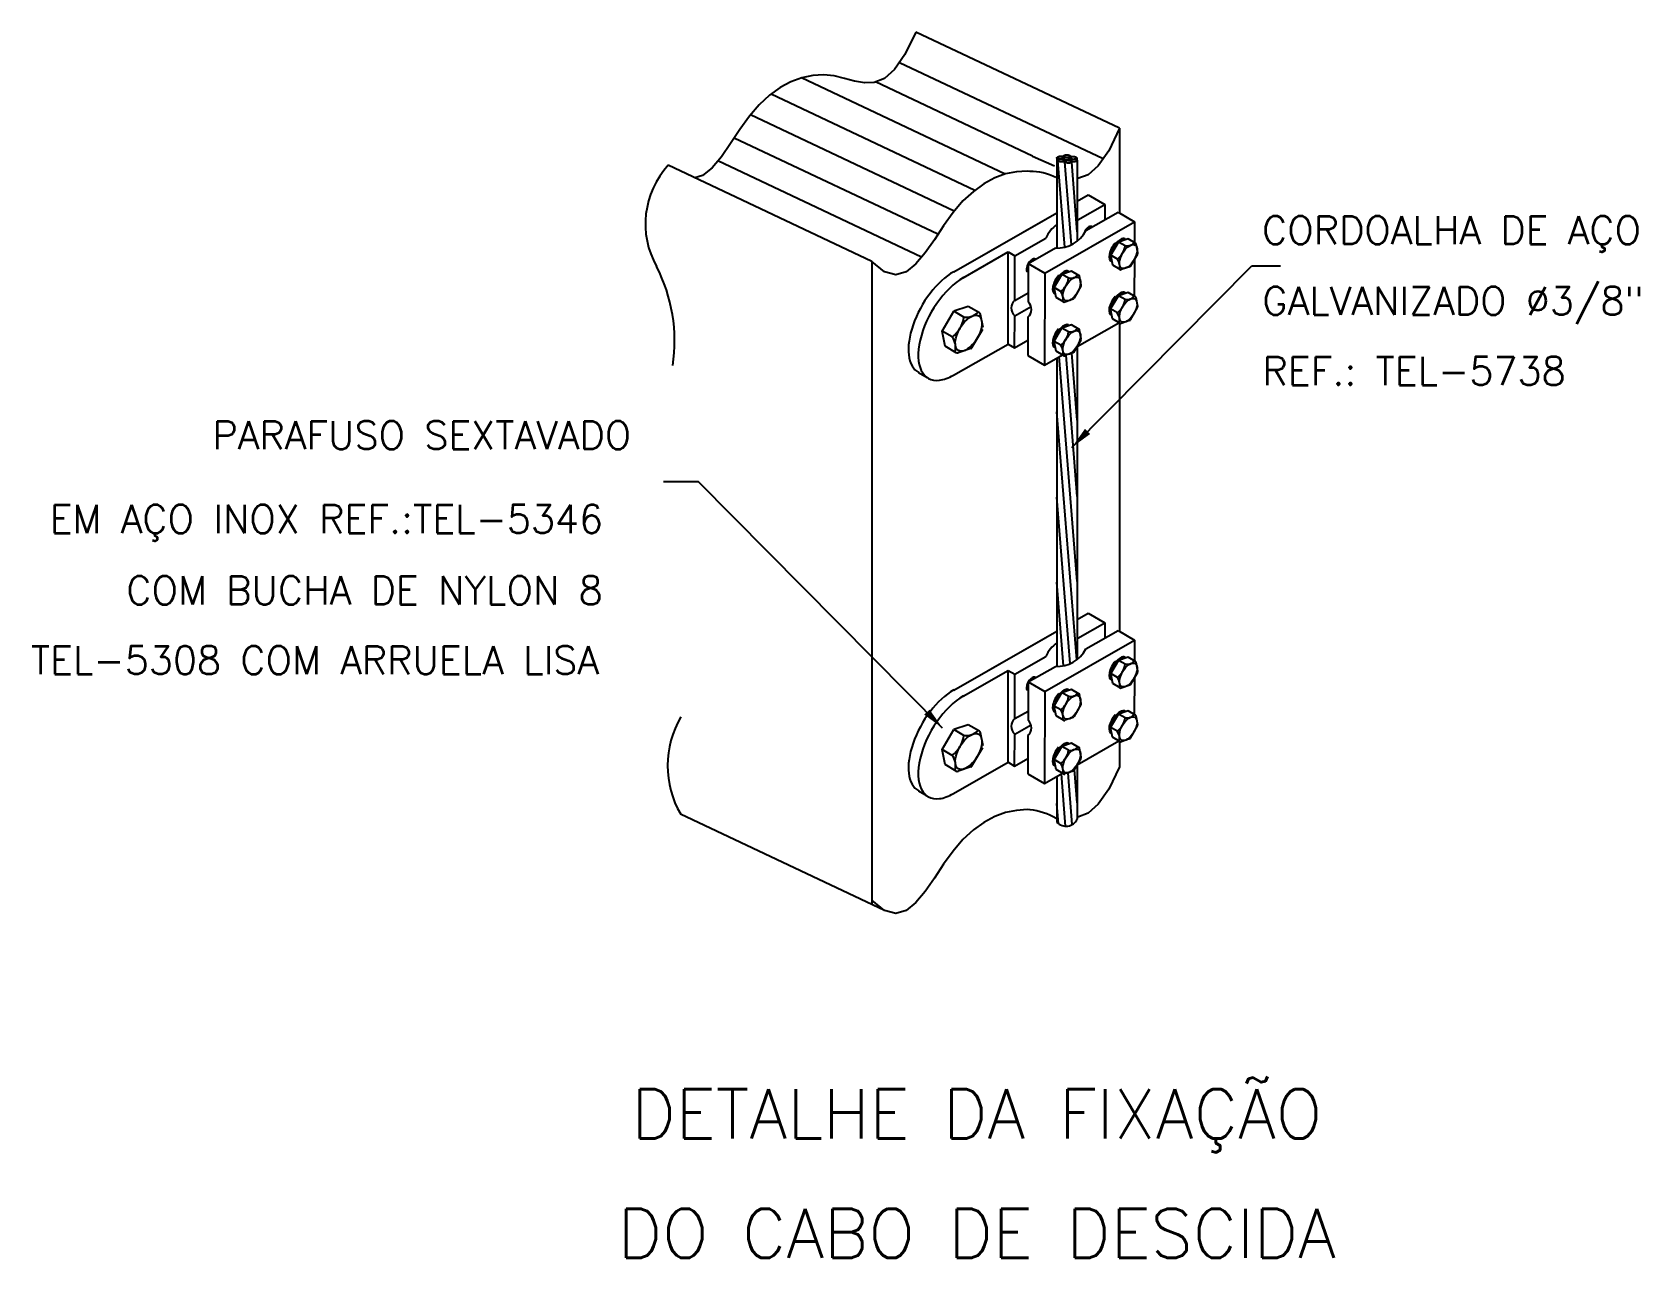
# Model space of a CAD drawing. Header units: millimetres. Extents: x -5156.6 to -5143, y -4612.5 to -4596.6.
# Drawn here: x -5156.46 to -5145.01, y -4612.54 to -4603.81 of the extents above; entities that cross this region are included whole.
import ezdxf
from ezdxf.enums import TextEntityAlignment as Align

# ---------------------------------------------------------------- set-up
doc = ezdxf.new("R2010")
doc.units = ezdxf.units.MM
doc.header["$LTSCALE"] = 10
doc.layers.add('Termotécnica', color=7, linetype='Continuous')
doc.styles.add('r140', font='romans.shx')
doc.styles.add('r80', font='romans.shx')

msp = doc.modelspace()

# ---------------------------------------------------------------- linework, layer by layer
at = {"layer": 'Termotécnica', "color": 2}
for p, q in [((-5148.709, -4604.498), (-5150.16, -4603.813)), ((-5148.709, -4604.498), (-5148.709, -4605.102)), ((-5150.473, -4605.446), (-5151.924, -4604.761)), ((-5149.156, -4604.709), (-5149.156, -4605.351)), ((-5149.011, -4604.727), (-5149.011, -4605.301)), ((-5149.011, -4605.016), (-5148.933, -4604.971)), ((-5149.007, -4605.15), (-5148.815, -4605.04)), ((-5148.933, -4604.971), (-5148.815, -4605.04)), ((-5148.815, -4605.04), (-5148.815, -4605.149)), ((-5149.891, -4605.519), (-5149.156, -4605.099)), ((-5149.891, -4605.519), (-5149.234, -4605.144)), ((-5148.949, -4605.226), (-5148.72, -4605.095)), ((-5148.72, -4605.095), (-5148.602, -4605.164)), ((-5149.242, -4605.53), (-5148.602, -4605.164)), ((-5148.602, -4605.164), (-5148.603, -4605.311)), ((-5149.823, -4605.562), (-5149.502, -4605.378)), ((-5149.504, -4606.034), (-5149.502, -4605.378)), ((-5149.502, -4605.378), (-5149.455, -4605.406)), ((-5149.455, -4605.406), (-5149.234, -4605.28)), ((-5149.36, -4605.461), (-5149.167, -4605.35)), ((-5148.772, -4605.402), (-5148.717, -4605.308)), ((-5148.739, -4605.314), (-5148.731, -4605.318)), ((-5148.732, -4605.315), (-5148.724, -4605.32)), ((-5148.732, -4605.315), (-5148.726, -4605.323)), ((-5148.731, -4605.318), (-5148.727, -4605.325)), ((-5148.648, -4605.284), (-5148.717, -4605.308)), ((-5148.669, -4605.335), (-5148.717, -4605.308)), ((-5148.596, -4605.315), (-5148.648, -4605.284)), ((-5148.579, -4605.384), (-5148.591, -4605.322)), ((-5150.473, -4605.446), (-5150.473, -4610.027)), ((-5149.456, -4605.723), (-5149.455, -4605.406)), ((-5149.36, -4605.461), (-5149.361, -4605.734)), ((-5149.36, -4605.461), (-5149.242, -4605.53)), ((-5149.327, -4605.435), (-5149.325, -4605.428)), ((-5149.049, -4606.77), (-5147.768, -4605.478)), ((-5148.724, -4605.43), (-5148.772, -4605.402)), ((-5148.758, -4605.473), (-5148.772, -4605.402)), ((-5148.706, -4605.504), (-5148.758, -4605.473)), ((-5148.637, -4605.484), (-5148.697, -4605.504)), ((-5148.631, -4605.479), (-5148.58, -4605.392)), ((-5148.604, -4605.43), (-5148.605, -4605.693)), ((-5147.768, -4605.478), (-5147.564, -4605.478)), ((-5149.37, -4605.506), (-5149.372, -4605.507)), ((-5149.36, -4605.505), (-5149.371, -4605.509)), ((-5149.242, -4605.53), (-5149.245, -4606.185)), ((-5149.175, -4605.632), (-5149.12, -4605.538)), ((-5149.142, -4605.544), (-5149.134, -4605.549)), ((-5149.135, -4605.545), (-5149.129, -4605.554)), ((-5149.135, -4605.545), (-5149.127, -4605.55)), ((-5149.134, -4605.549), (-5149.13, -4605.555)), ((-5149.051, -4605.515), (-5149.12, -4605.538)), ((-5149.072, -4605.566), (-5149.12, -4605.538)), ((-5148.999, -4605.545), (-5149.051, -4605.515)), ((-5148.982, -4605.615), (-5148.994, -4605.553)), ((-5149.456, -4605.723), (-5149.361, -4605.669)), ((-5149.161, -4605.703), (-5149.175, -4605.632)), ((-5149.127, -4605.66), (-5149.175, -4605.632)), ((-5149.109, -4605.734), (-5149.161, -4605.703)), ((-5149.04, -4605.714), (-5149.1, -4605.735)), ((-5149.034, -4605.709), (-5148.983, -4605.622)), ((-5148.773, -4605.784), (-5148.718, -4605.69)), ((-5148.74, -4605.696), (-5148.732, -4605.701)), ((-5148.733, -4605.697), (-5148.727, -4605.706)), ((-5148.733, -4605.697), (-5148.725, -4605.702)), ((-5148.732, -4605.701), (-5148.728, -4605.707)), ((-5148.649, -4605.667), (-5148.718, -4605.69)), ((-5148.67, -4605.718), (-5148.718, -4605.69)), ((-5148.597, -4605.697), (-5148.649, -4605.667)), ((-5148.58, -4605.767), (-5148.592, -4605.705)), ((-5149.972, -4605.943), (-5149.889, -4605.801)), ((-5149.787, -4605.766), (-5149.889, -4605.801)), ((-5149.818, -4605.842), (-5149.889, -4605.801)), ((-5149.708, -4605.812), (-5149.787, -4605.766)), ((-5149.682, -4605.916), (-5149.7, -4605.823)), ((-5149.457, -4606.061), (-5149.456, -4605.833)), ((-5149.456, -4605.833), (-5149.34, -4605.766)), ((-5149.362, -4605.843), (-5149.363, -4606.116)), ((-5148.759, -4605.855), (-5148.773, -4605.784)), ((-5148.725, -4605.812), (-5148.773, -4605.784)), ((-5148.632, -4605.862), (-5148.581, -4605.774)), ((-5149.901, -4605.984), (-5149.972, -4605.943)), ((-5149.952, -4606.05), (-5149.972, -4605.943)), ((-5149.761, -4606.059), (-5149.684, -4605.928)), ((-5149.175, -4606.015), (-5149.12, -4605.92)), ((-5149.143, -4605.926), (-5149.135, -4605.931)), ((-5149.135, -4605.928), (-5149.129, -4605.936)), ((-5149.135, -4605.928), (-5149.127, -4605.932)), ((-5149.135, -4605.931), (-5149.13, -4605.938)), ((-5149.052, -4605.897), (-5149.12, -4605.92)), ((-5149.073, -4605.948), (-5149.12, -4605.92)), ((-5149, -4605.928), (-5149.052, -4605.897)), ((-5149, -4605.928), (-5149.052, -4605.897)), ((-5149.012, -4606.052), (-5148.714, -4605.882)), ((-5148.983, -4605.997), (-5148.995, -4605.935)), ((-5148.707, -4605.886), (-5148.759, -4605.855)), ((-5148.709, -4605.885), (-5148.709, -4608.081)), ((-5148.638, -4605.866), (-5148.698, -4605.887)), ((-5149.873, -4606.096), (-5149.952, -4606.05)), ((-5149.893, -4606.256), (-5149.504, -4606.034)), ((-5149.77, -4606.066), (-5149.86, -4606.097)), ((-5149.504, -4606.034), (-5149.457, -4606.061)), ((-5149.457, -4606.061), (-5149.363, -4606.007)), ((-5149.162, -4606.086), (-5149.175, -4606.015)), ((-5149.128, -4606.042), (-5149.175, -4606.015)), ((-5149.035, -4606.092), (-5148.984, -4606.005)), ((-5149.011, -4606.051), (-5149.011, -4608.28)), ((-5149.363, -4606.116), (-5149.245, -4606.185)), ((-5149.245, -4606.185), (-5149.117, -4606.112)), ((-5149.11, -4606.116), (-5149.162, -4606.086)), ((-5149.156, -4606.134), (-5149.156, -4608.33)), ((-5149.041, -4606.097), (-5149.101, -4606.117)), ((-5149.041, -4606.097), (-5149.101, -4606.117)), ((-5150.141, -4606.237), (-5150.08, -4606.272)), ((-5151.708, -4607.015), (-5151.958, -4607.015)), ((-5149.97, -4608.769), (-5151.708, -4607.015)), ((-5149.011, -4607.995), (-5148.933, -4607.951)), ((-5149.007, -4608.129), (-5148.815, -4608.019)), ((-5148.933, -4607.951), (-5148.815, -4608.019)), ((-5148.815, -4608.019), (-5148.815, -4608.129)), ((-5149.891, -4608.499), (-5149.156, -4608.078)), ((-5149.891, -4608.499), (-5149.234, -4608.123)), ((-5148.949, -4608.205), (-5148.72, -4608.074)), ((-5148.72, -4608.074), (-5148.602, -4608.143)), ((-5149.242, -4608.509), (-5148.602, -4608.143)), ((-5148.602, -4608.143), (-5148.603, -4608.29)), ((-5149.823, -4608.541), (-5149.502, -4608.358)), ((-5149.504, -4609.013), (-5149.502, -4608.358)), ((-5149.502, -4608.358), (-5149.455, -4608.385)), ((-5149.455, -4608.385), (-5149.234, -4608.259)), ((-5149.36, -4608.44), (-5149.167, -4608.33)), ((-5148.772, -4608.381), (-5148.717, -4608.287)), ((-5148.739, -4608.293), (-5148.731, -4608.298)), ((-5148.732, -4608.294), (-5148.726, -4608.303)), ((-5148.732, -4608.294), (-5148.724, -4608.299)), ((-5148.731, -4608.298), (-5148.727, -4608.304)), ((-5148.648, -4608.264), (-5148.717, -4608.287)), ((-5148.669, -4608.315), (-5148.717, -4608.287)), ((-5148.596, -4608.294), (-5148.648, -4608.264)), ((-5148.579, -4608.364), (-5148.591, -4608.302)), ((-5148.579, -4608.364), (-5148.591, -4608.302)), ((-5149.456, -4608.702), (-5149.455, -4608.385)), ((-5149.36, -4608.44), (-5149.361, -4608.713)), ((-5149.36, -4608.44), (-5149.242, -4608.509)), ((-5149.327, -4608.415), (-5149.325, -4608.408)), ((-5148.758, -4608.452), (-5148.772, -4608.381)), ((-5148.724, -4608.409), (-5148.772, -4608.381)), ((-5148.706, -4608.483), (-5148.758, -4608.452)), ((-5148.637, -4608.463), (-5148.697, -4608.484)), ((-5148.631, -4608.458), (-5148.58, -4608.371)), ((-5148.604, -4608.41), (-5148.605, -4608.672)), ((-5149.37, -4608.485), (-5149.372, -4608.486)), ((-5149.36, -4608.485), (-5149.371, -4608.489)), ((-5149.242, -4608.509), (-5149.245, -4609.164)), ((-5149.175, -4608.612), (-5149.12, -4608.517)), ((-5149.142, -4608.523), (-5149.134, -4608.528)), ((-5149.135, -4608.525), (-5149.127, -4608.529)), ((-5149.135, -4608.525), (-5149.129, -4608.533)), ((-5149.134, -4608.528), (-5149.13, -4608.535)), ((-5149.051, -4608.494), (-5149.12, -4608.517)), ((-5149.072, -4608.545), (-5149.12, -4608.517)), ((-5148.999, -4608.525), (-5149.051, -4608.494)), ((-5148.982, -4608.594), (-5148.994, -4608.532)), ((-5149.456, -4608.702), (-5149.361, -4608.648)), ((-5149.127, -4608.639), (-5149.175, -4608.612)), ((-5149.161, -4608.683), (-5149.175, -4608.612)), ((-5149.109, -4608.713), (-5149.161, -4608.683)), ((-5149.04, -4608.694), (-5149.1, -4608.714)), ((-5149.034, -4608.689), (-5148.983, -4608.602)), ((-5148.773, -4608.764), (-5148.718, -4608.669)), ((-5148.74, -4608.675), (-5148.732, -4608.68)), ((-5148.733, -4608.677), (-5148.725, -4608.681)), ((-5148.733, -4608.677), (-5148.727, -4608.685)), ((-5148.732, -4608.68), (-5148.728, -4608.687)), ((-5148.649, -4608.646), (-5148.718, -4608.669)), ((-5148.67, -4608.697), (-5148.718, -4608.669)), ((-5148.597, -4608.677), (-5148.649, -4608.646)), ((-5148.58, -4608.746), (-5148.592, -4608.684)), ((-5149.972, -4608.922), (-5149.889, -4608.78)), ((-5149.787, -4608.745), (-5149.889, -4608.78)), ((-5149.818, -4608.822), (-5149.889, -4608.78)), ((-5149.708, -4608.791), (-5149.787, -4608.745)), ((-5149.682, -4608.896), (-5149.7, -4608.802)), ((-5149.457, -4609.04), (-5149.456, -4608.812)), ((-5149.456, -4608.812), (-5149.34, -4608.746)), ((-5148.725, -4608.791), (-5148.773, -4608.764)), ((-5148.759, -4608.835), (-5148.773, -4608.764)), ((-5148.632, -4608.841), (-5148.581, -4608.754)), ((-5149.952, -4609.029), (-5149.972, -4608.922)), ((-5149.901, -4608.964), (-5149.972, -4608.922)), ((-5149.761, -4609.038), (-5149.684, -4608.907)), ((-5149.362, -4608.822), (-5149.363, -4609.095)), ((-5149.175, -4608.994), (-5149.12, -4608.9)), ((-5149.143, -4608.906), (-5149.135, -4608.91)), ((-5149.135, -4608.907), (-5149.127, -4608.912)), ((-5149.135, -4608.907), (-5149.129, -4608.915)), ((-5149.135, -4608.91), (-5149.13, -4608.917)), ((-5149.052, -4608.876), (-5149.12, -4608.9)), ((-5149.073, -4608.927), (-5149.12, -4608.9)), ((-5149, -4608.907), (-5149.052, -4608.876)), ((-5149, -4608.907), (-5149.052, -4608.876)), ((-5149.012, -4609.031), (-5148.714, -4608.861)), ((-5148.983, -4608.976), (-5148.995, -4608.914)), ((-5148.707, -4608.865), (-5148.759, -4608.835)), ((-5148.709, -4608.864), (-5148.709, -4609.046)), ((-5148.638, -4608.846), (-5148.698, -4608.866)), ((-5149.873, -4609.075), (-5149.952, -4609.029)), ((-5149.893, -4609.235), (-5149.504, -4609.013)), ((-5149.77, -4609.046), (-5149.86, -4609.076)), ((-5149.504, -4609.013), (-5149.457, -4609.04)), ((-5149.457, -4609.04), (-5149.363, -4608.986)), ((-5149.128, -4609.022), (-5149.175, -4608.994)), ((-5149.162, -4609.065), (-5149.175, -4608.994)), ((-5149.035, -4609.071), (-5148.984, -4608.984)), ((-5149.011, -4609.03), (-5149.011, -4609.418)), ((-5149.363, -4609.095), (-5149.245, -4609.164)), ((-5149.245, -4609.164), (-5149.117, -4609.091)), ((-5149.11, -4609.096), (-5149.162, -4609.065)), ((-5149.156, -4609.113), (-5149.156, -4609.441)), ((-5149.041, -4609.076), (-5149.101, -4609.096)), ((-5149.041, -4609.076), (-5149.101, -4609.096)), ((-5150.141, -4609.217), (-5150.08, -4609.251)), ((-5150.385, -4610.068), (-5151.836, -4609.383))]:
    msp.add_line(p, q, dxfattribs=at)
at = {"layer": 'Termotécnica', "color": 1}
for p, q in [((-5148.827, -4604.716), (-5150.278, -4604.031)), ((-5149.524, -4604.824), (-5150.975, -4604.139)), ((-5149.329, -4604.697), (-5150.449, -4604.168)), ((-5149.741, -4604.94), (-5151.192, -4604.255)), ((-5149.888, -4605.088), (-5151.339, -4604.403)), ((-5150.003, -4605.252), (-5151.454, -4604.567)), ((-5149.329, -4604.697), (-5149.172, -4604.766)), ((-5149.107, -4604.696), (-5149.107, -4604.701)), ((-5150.12, -4605.415), (-5151.571, -4604.73)), ((-5149.1, -4605.344), (-5149.15, -4604.726)), ((-5149.112, -4604.714), (-5149.112, -4604.72)), ((-5149.107, -4604.707), (-5149.107, -4604.709)), ((-5149.107, -4604.72), (-5149.107, -4604.721)), ((-5149.1, -4604.728), (-5149.1, -4604.735)), ((-5149.052, -4605.327), (-5149.099, -4604.737)), ((-5149.066, -4604.707), (-5149.066, -4604.711)), ((-5149.062, -4604.716), (-5149.062, -4604.728)), ((-5149.011, -4605.234), (-5149.05, -4604.739)), ((-5149.015, -4604.709), (-5149.015, -4604.722)), ((-5149.011, -4607.725), (-5149.139, -4606.124)), ((-5149.011, -4607.119), (-5149.091, -4606.114)), ((-5149.011, -4606.576), (-5149.049, -4606.099)), ((-5149.015, -4608.283), (-5149.156, -4606.518)), ((-5149.061, -4608.31), (-5149.156, -4607.124)), ((-5149.108, -4608.325), (-5149.156, -4607.73)), ((-5149.094, -4609.468), (-5149.124, -4609.095)), ((-5149.047, -4609.456), (-5149.076, -4609.088)), ((-5149.011, -4609.301), (-5149.03, -4609.063)), ((-5149.144, -4609.451), (-5149.156, -4609.307))]:
    msp.add_line(p, q, dxfattribs=at)
at = {"layer": 'Termotécnica', "color": 2}
for points in [[(-5150.16, -4603.813), (-5150.238, -4603.973), (-5150.312, -4604.079), (-5150.385, -4604.143), (-5150.457, -4604.171), (-5150.527, -4604.175), (-5150.598, -4604.162), (-5150.67, -4604.143), (-5150.743, -4604.125), (-5150.818, -4604.118), (-5150.895, -4604.122), (-5150.972, -4604.138), (-5151.05, -4604.166), (-5151.127, -4604.208), (-5151.202, -4604.262), (-5151.276, -4604.33), (-5151.346, -4604.412), (-5151.414, -4604.506), (-5151.48, -4604.606), (-5151.545, -4604.7), (-5151.612, -4604.779), (-5151.681, -4604.835), (-5151.735, -4604.851)], [(-5148.709, -4604.498), (-5148.786, -4604.658), (-5148.861, -4604.764), (-5148.934, -4604.828), (-5149.006, -4604.856), (-5149.011, -4604.857)], [(-5149.348, -4604.805), (-5149.367, -4604.803), (-5149.444, -4604.807), (-5149.521, -4604.823), (-5149.599, -4604.851), (-5149.676, -4604.893), (-5149.751, -4604.947), (-5149.825, -4605.015), (-5149.895, -4605.097), (-5149.963, -4605.192), (-5150.028, -4605.291), (-5150.094, -4605.385), (-5150.161, -4605.464), (-5150.23, -4605.52), (-5150.304, -4605.542), (-5150.385, -4605.521), (-5150.473, -4605.446)], [(-5148.709, -4609.046), (-5148.786, -4609.205), (-5148.861, -4609.312), (-5148.934, -4609.375), (-5149.006, -4609.404), (-5149.011, -4609.405)], [(-5149.348, -4609.352), (-5149.367, -4609.35), (-5149.444, -4609.355), (-5149.521, -4609.371), (-5149.599, -4609.399), (-5149.676, -4609.441), (-5149.751, -4609.495), (-5149.825, -4609.563), (-5149.895, -4609.645), (-5149.963, -4609.739), (-5150.028, -4609.838), (-5150.094, -4609.933), (-5150.161, -4610.012), (-5150.23, -4610.068), (-5150.304, -4610.09), (-5150.385, -4610.068), (-5150.473, -4609.994)]]:
    msp.add_lwpolyline(points, dxfattribs=at)
at = {"layer": 'Termotécnica', "color": 1}
for points in [[(-5149.156, -4604.709, -0.207457), (-5149.155, -4604.705, -0.095933), (-5149.149, -4604.701, -0.052726), (-5149.142, -4604.698, -0.039847), (-5149.132, -4604.696, -0.039847), (-5149.121, -4604.696, -0.052726), (-5149.114, -4604.698, -0.095933), (-5149.107, -4604.701, -0.207457), (-5149.106, -4604.704, -0.207457), (-5149.107, -4604.707, -0.095933), (-5149.112, -4604.711, -0.052726), (-5149.12, -4604.714, -0.039847), (-5149.13, -4604.716, -0.039847), (-5149.14, -4604.716, -0.052726), (-5149.148, -4604.715, -0.095933), (-5149.154, -4604.712, -0.207457)], [(-5149.15, -4604.726, -0.207457), (-5149.148, -4604.723, -0.095933), (-5149.142, -4604.72, -0.052726), (-5149.135, -4604.718, -0.039847), (-5149.124, -4604.718, -0.039847), (-5149.114, -4604.719, -0.052726), (-5149.107, -4604.722, -0.095933), (-5149.101, -4604.726, -0.207457), (-5149.1, -4604.729, -0.207457), (-5149.101, -4604.732, -0.095933), (-5149.107, -4604.735, -0.052726), (-5149.115, -4604.737, -0.039847), (-5149.125, -4604.737, -0.039847), (-5149.135, -4604.736, -0.052726), (-5149.143, -4604.734, -0.095933), (-5149.149, -4604.73, -0.207457)], [(-5149.112, -4604.714, -0.207457), (-5149.111, -4604.711, -0.095933), (-5149.104, -4604.707, -0.052726), (-5149.097, -4604.706, -0.039847), (-5149.087, -4604.705, -0.039847), (-5149.076, -4604.707, -0.052726), (-5149.069, -4604.709, -0.095933), (-5149.063, -4604.713, -0.207457), (-5149.062, -4604.716, -0.207457), (-5149.063, -4604.719, -0.095933), (-5149.07, -4604.723, -0.052726), (-5149.077, -4604.724, -0.039847), (-5149.087, -4604.725, -0.039847), (-5149.098, -4604.724, -0.052726), (-5149.105, -4604.721, -0.095933), (-5149.111, -4604.717, -0.207457)], [(-5149.1, -4604.735, -0.207457), (-5149.098, -4604.732, -0.095933), (-5149.092, -4604.728, -0.052726), (-5149.084, -4604.726, -0.039847), (-5149.074, -4604.726, -0.039847), (-5149.064, -4604.727, -0.052726), (-5149.056, -4604.73, -0.095933), (-5149.051, -4604.734, -0.207457), (-5149.049, -4604.737, -0.207457), (-5149.051, -4604.74, -0.095933), (-5149.057, -4604.744, -0.052726), (-5149.065, -4604.745, -0.039847), (-5149.075, -4604.746, -0.039847), (-5149.085, -4604.744, -0.052726), (-5149.093, -4604.742, -0.095933), (-5149.098, -4604.738, -0.207457)]]:
    msp.add_lwpolyline(points, format="xyb", close=True, dxfattribs=at)
for points in [[(-5149.107, -4604.696, -0.207457), (-5149.106, -4604.692, -0.095933), (-5149.099, -4604.689, -0.052726), (-5149.092, -4604.687, -0.039847), (-5149.081, -4604.687, -0.039847), (-5149.071, -4604.688, -0.052726), (-5149.064, -4604.691, -0.095933), (-5149.058, -4604.695, -0.207457), (-5149.057, -4604.698, -0.130458), (-5149.057, -4604.7, -0.095933)], [(-5149.065, -4604.705, -0.049151), (-5149.072, -4604.706, -0.039847), (-5149.082, -4604.706, -0.039847), (-5149.093, -4604.705, -0.052726), (-5149.1, -4604.703, -0.095933), (-5149.106, -4604.699, -0.207457), (-5149.107, -4604.696, -0.207457)], [(-5149.066, -4604.707, -0.207457), (-5149.064, -4604.704, -0.095933), (-5149.058, -4604.7, -0.052726), (-5149.05, -4604.698, -0.039847), (-5149.04, -4604.698, -0.039847), (-5149.03, -4604.699, -0.052726), (-5149.023, -4604.702, -0.095933), (-5149.017, -4604.706, -0.207457), (-5149.015, -4604.709, -0.207457), (-5149.017, -4604.712, -0.095933), (-5149.023, -4604.715, -0.052726), (-5149.031, -4604.717, -0.001764), (-5149.031, -4604.717, -0.039847)], [(-5149.045, -4604.717, -0.023019), (-5149.051, -4604.716, -0.052726), (-5149.059, -4604.714, -0.095933), (-5149.064, -4604.71, -0.207457), (-5149.066, -4604.707, -0.207457)], [(-5149.061, -4604.725, -0.207457), (-5149.06, -4604.722, -0.095933), (-5149.053, -4604.719, -0.052726), (-5149.046, -4604.717, -0.039847), (-5149.036, -4604.717, -0.039847), (-5149.025, -4604.718, -0.052726), (-5149.018, -4604.721, -0.095933), (-5149.012, -4604.725, -0.207457), (-5149.011, -4604.728, -0.207457), (-5149.012, -4604.731, -0.095933), (-5149.019, -4604.734, -0.052726), (-5149.026, -4604.736, -0.039847), (-5149.036, -4604.736, -0.039847), (-5149.047, -4604.735, -0.027092), (-5149.05, -4604.734, -0.095933)], [(-5149.06, -4604.728, -0.1939), (-5149.061, -4604.725, -0.207457)]]:
    msp.add_lwpolyline(points, format="xyb", dxfattribs=at)
at = {"layer": 'Termotécnica', "color": 2}
for centre, radius, start, end in [((-5151.469, -4605.179), 0.618, 137.4408, 209.3291), ((-5149.346, -4605.2), 0.395, 62.6074, 90.2717), ((-5149.038, -4605.36), 0.212, 81.5923, 82.7619), ((-5149.038, -4605.36), 0.212, 123.8154, 157.9217), ((-5149.155, -4605.119), 0.232, 267.055, 332.459), ((-5148.949, -4605.234), 0.00912, 155.6255, 194.0757), ((-5148.814, -4605.314), 0.146, 307.7539, 351.7818), ((-5148.66, -4605.251), 0.0843, 263.5678, 314.258), ((-5148.602, -4605.324), 0.0109, 10.6416, 59.757), ((-5148.59, -4605.386), 0.0109, 329.757, 10.6416), ((-5153.031, -4606.011), 1.152, 351.2427, 27.355), ((-5148.793, -4605.479), 0.0846, 345.3388, 35.8635), ((-5148.641, -4605.474), 0.0109, 288.8735, 329.757), ((-5149.217, -4605.545), 0.146, 307.7539, 351.7818), ((-5149.063, -4605.482), 0.0843, 263.5678, 314.258), ((-5149.004, -4605.555), 0.0109, 10.6416, 59.757), ((-5148.993, -4605.617), 0.0109, 329.757, 10.6416), ((-5148.701, -4605.494), 0.0109, 239.757, 288.8735), ((-5149.409, -4605.778), 0.0722, 130.2257, 228.439), ((-5149.196, -4605.709), 0.0846, 345.3388, 35.8635), ((-5149.044, -4605.704), 0.0109, 288.8735, 329.757), ((-5148.814, -4605.697), 0.146, 307.7539, 351.7818), ((-5148.661, -4605.634), 0.0843, 263.5678, 314.258), ((-5148.602, -4605.707), 0.0109, 10.6416, 59.757), ((-5150.035, -4605.811), 0.219, 307.7539, 351.7818), ((-5149.804, -4605.716), 0.127, 263.5678, 314.258), ((-5149.716, -4605.826), 0.0164, 10.6416, 59.757), ((-5149.409, -4605.788), 0.0722, 310.6504, 48.8636), ((-5149.103, -4605.724), 0.0109, 239.757, 288.8735), ((-5148.794, -4605.861), 0.0846, 345.3388, 35.8635), ((-5148.591, -4605.769), 0.0109, 329.757, 10.6416), ((-5149.217, -4605.927), 0.146, 307.7539, 351.7818), ((-5149.064, -4605.864), 0.0843, 263.5678, 314.258), ((-5149.005, -4605.937), 0.0109, 10.6416, 59.757), ((-5148.701, -4605.876), 0.0109, 239.757, 288.8735), ((-5148.642, -4605.856), 0.0109, 288.8735, 329.757), ((-5150.004, -4606.059), 0.127, 345.3388, 35.8635), ((-5149.775, -4606.051), 0.0164, 288.8735, 329.757), ((-5149.197, -4606.092), 0.0846, 345.3388, 35.8635), ((-5149.197, -4606.092), 0.0846, 345.3388, 35.8635), ((-5148.994, -4605.999), 0.0109, 329.757, 10.6416), ((-5149.865, -4606.081), 0.0164, 239.757, 288.8735), ((-5149.104, -4606.107), 0.0109, 239.757, 288.8735), ((-5149.104, -4606.107), 0.0109, 239.757, 288.8735), ((-5149.044, -4606.086), 0.0109, 288.8735, 329.757), ((-5149.044, -4606.086), 0.0109, 288.8735, 329.757), ((-5149.038, -4608.339), 0.212, 123.8154, 157.9217), ((-5149.155, -4608.098), 0.232, 267.055, 332.459), ((-5148.814, -4608.294), 0.146, 307.7539, 351.7818), ((-5148.66, -4608.231), 0.0843, 263.5678, 314.258), ((-5148.602, -4608.304), 0.0109, 10.6416, 59.757), ((-5148.59, -4608.366), 0.0109, 329.757, 10.6416), ((-5148.59, -4608.366), 0.0109, 329.757, 10.6416), ((-5148.793, -4608.458), 0.0846, 345.3388, 35.8635), ((-5148.641, -4608.453), 0.0109, 288.8735, 329.757), ((-5149.217, -4608.524), 0.146, 307.7539, 351.7818), ((-5149.063, -4608.461), 0.0843, 263.5678, 314.258), ((-5149.004, -4608.534), 0.0109, 10.6416, 59.757), ((-5148.701, -4608.473), 0.0109, 239.757, 288.8735), ((-5151.245, -4609.038), 0.684, 149.3916, 210.3295), ((-5149.409, -4608.757), 0.0722, 130.2257, 228.439), ((-5149.196, -4608.689), 0.0846, 345.3388, 35.8635), ((-5149.044, -4608.683), 0.0109, 288.8735, 329.757), ((-5148.993, -4608.596), 0.0109, 329.757, 10.6416), ((-5148.814, -4608.676), 0.146, 307.7539, 351.7818), ((-5148.661, -4608.613), 0.0843, 263.5678, 314.258), ((-5148.602, -4608.686), 0.0109, 10.6416, 59.757), ((-5150.035, -4608.79), 0.219, 307.7539, 351.7818), ((-5149.804, -4608.695), 0.127, 263.5678, 314.258), ((-5149.716, -4608.805), 0.0164, 10.6416, 59.757), ((-5149.409, -4608.768), 0.0722, 310.6504, 48.8636), ((-5149.103, -4608.704), 0.0109, 239.757, 288.8735), ((-5148.794, -4608.841), 0.0846, 345.3388, 35.8635), ((-5148.591, -4608.748), 0.0109, 329.757, 10.6416), ((-5149.217, -4608.906), 0.146, 307.7539, 351.7818), ((-5149.064, -4608.844), 0.0843, 263.5678, 314.258), ((-5149.005, -4608.916), 0.0109, 10.6416, 59.757), ((-5148.701, -4608.856), 0.0109, 239.757, 288.8735), ((-5148.642, -4608.835), 0.0109, 288.8735, 329.757), ((-5150.004, -4609.038), 0.127, 345.3388, 35.8635), ((-5149.775, -4609.03), 0.0164, 288.8735, 329.757), ((-5149.197, -4609.071), 0.0846, 345.3388, 35.8635), ((-5149.197, -4609.071), 0.0846, 345.3388, 35.8635), ((-5148.994, -4608.978), 0.0109, 329.757, 10.6416), ((-5149.865, -4609.061), 0.0164, 239.757, 288.8735), ((-5149.104, -4609.086), 0.0109, 239.757, 288.8735), ((-5149.104, -4609.086), 0.0109, 239.757, 288.8735), ((-5149.044, -4609.066), 0.0109, 288.8735, 329.757), ((-5149.044, -4609.066), 0.0109, 288.8735, 329.757), ((-5149.397, -4609.817), 0.468, 59.7782, 83.9292), ((-5149.091, -4609.378), 0.0897, 224.1539, 333.644)]:
    msp.add_arc(centre, radius, start, end, dxfattribs=at)
at = {"layer": 'Termotécnica', "color": 1}
msp.add_arc((-5153.204, -4607.636), 4.492, 20.7837, 20.8255, dxfattribs=at)
at = {"layer": 'Termotécnica', "color": 2}
for centre, major_axis, ratio, start_param, end_param in [((-5148.934, -4605.244), (0.0268, 0.046), 0.509483, -0.118043, 1.57078), ((-5148.935, -4605.244), (-0.0316, -0.0452), 0.279135, 3.405042, 4.237334), ((-5148.722, -4605.367), (-0.0465, -0.0797), 0.499695, -1.988379, 0.104156), ((-5148.714, -4605.372), (-0.0465, -0.0797), 0.499695, 4.294745, 6.217726), ((-5148.719, -4605.369), (-0.0485, -0.0832), 0.440757, 3.023327, 4.28105), ((-5148.711, -4605.374), (-0.0485, -0.0832), 0.440757, 3.185665, 4.034466), ((-5149.337, -4605.475), (-0.0268, -0.046), 0.509483, -3.260657, 0.118762), ((-5149.337, -4605.475), (-0.0316, -0.0452), 0.279135, 5.072348, 5.757449), ((-5149.346, -4605.475), (-0.0347, -0.0429), 0.279135, 3.066812, 4.485611), ((-5149.929, -4605.868), (-0.214, -0.368), 0.509483, -2.424519, 0.015985), ((-5149.859, -4605.909), (-0.214, -0.368), 0.509483, -2.420558, 0.36715), ((-5149.125, -4605.598), (-0.0465, -0.0797), 0.499695, -1.988379, 0.104156), ((-5149.117, -4605.602), (-0.0465, -0.0797), 0.499695, 4.294745, 6.217726), ((-5149.122, -4605.599), (-0.0485, -0.0832), 0.440757, 3.023327, 4.28105), ((-5149.114, -4605.604), (-0.0485, -0.0832), 0.440757, 3.185665, 4.034466), ((-5148.723, -4605.75), (-0.0465, -0.0797), 0.499695, -1.988379, 0.104156), ((-5148.715, -4605.754), (-0.0465, -0.0797), 0.499695, 4.294745, 6.217726), ((-5148.72, -4605.751), (-0.0485, -0.0832), 0.440757, 3.023327, 4.28105), ((-5148.712, -4605.756), (-0.0485, -0.0832), 0.440757, 3.185665, 4.034466), ((-5149.126, -4605.98), (-0.0465, -0.0797), 0.499695, -1.988379, 0.104156), ((-5149.118, -4605.985), (-0.0465, -0.0797), 0.499695, 4.294745, 6.217726), ((-5149.122, -4605.982), (-0.0485, -0.0832), 0.440757, 3.023327, 4.28105), ((-5149.114, -4605.986), (-0.0485, -0.0832), 0.440757, 3.185665, 4.034466), ((-5149.859, -4605.909), (-0.214, -0.368), 0.509483, 0.365247, 0.732945), ((-5148.722, -4608.347), (-0.0465, -0.0797), 0.499695, -1.988379, 0.104156), ((-5148.714, -4608.351), (-0.0465, -0.0797), 0.499695, 4.294745, 6.217726), ((-5148.719, -4608.348), (-0.0485, -0.0832), 0.440757, 3.023327, 4.28105), ((-5148.711, -4608.353), (-0.0485, -0.0832), 0.440757, 3.185665, 4.034466), ((-5149.337, -4608.454), (-0.0268, -0.046), 0.509483, -3.260657, 0.118762), ((-5149.337, -4608.454), (-0.0316, -0.0452), 0.279135, 5.072348, 5.757449), ((-5149.346, -4608.454), (-0.0347, -0.0429), 0.279135, 3.066812, 4.485611), ((-5149.929, -4608.847), (-0.214, -0.368), 0.509483, -2.424519, 0.015985), ((-5149.859, -4608.889), (-0.214, -0.368), 0.509483, -2.420558, 0.36715), ((-5149.125, -4608.577), (-0.0465, -0.0797), 0.499695, -1.988379, 0.104156), ((-5149.117, -4608.582), (-0.0465, -0.0797), 0.499695, 4.294745, 6.217726), ((-5149.122, -4608.579), (-0.0485, -0.0832), 0.440757, 3.023327, 4.28105), ((-5149.114, -4608.583), (-0.0485, -0.0832), 0.440757, 3.185665, 4.034466), ((-5148.723, -4608.729), (-0.0465, -0.0797), 0.499695, -1.988379, 0.104156), ((-5148.715, -4608.734), (-0.0465, -0.0797), 0.499695, 4.294745, 6.217726), ((-5148.72, -4608.731), (-0.0485, -0.0832), 0.440757, 3.023327, 4.28105), ((-5148.712, -4608.735), (-0.0485, -0.0832), 0.440757, 3.185665, 4.034466), ((-5149.126, -4608.959), (-0.0465, -0.0797), 0.499695, -1.988379, 0.104156), ((-5149.118, -4608.964), (-0.0465, -0.0797), 0.499695, 4.294745, 6.217726), ((-5149.122, -4608.961), (-0.0485, -0.0832), 0.440757, 3.023327, 4.28105), ((-5149.114, -4608.966), (-0.0485, -0.0832), 0.440757, 3.185665, 4.034466), ((-5149.859, -4608.889), (-0.214, -0.368), 0.509483, 0.365247, 0.732945)]:
    msp.add_ellipse(centre, major_axis=major_axis, ratio=ratio, start_param=start_param, end_param=end_param, dxfattribs=at)
for centre, major_axis in [((-5148.647, -4605.411), (-0.0478, -0.0819)), ((-5149.05, -4605.642), (-0.0478, -0.0819)), ((-5148.648, -4605.794), (-0.0478, -0.0819)), ((-5149.785, -4605.957), (-0.072, -0.123)), ((-5149.051, -4606.024), (-0.0478, -0.0819)), ((-5148.647, -4608.391), (-0.0478, -0.0819)), ((-5149.05, -4608.621), (-0.0478, -0.0819)), ((-5148.648, -4608.773), (-0.0478, -0.0819)), ((-5149.785, -4608.936), (-0.072, -0.123)), ((-5149.051, -4609.004), (-0.0478, -0.0819))]:
    msp.add_ellipse(centre, major_axis=major_axis, ratio=0.500279, dxfattribs=at)
for points in [[(-5148.956, -4606.638), (-5148.919, -4606.675), (-5149.049, -4606.77)], [(-5150.063, -4608.637), (-5150.101, -4608.674), (-5149.97, -4608.769)]]:
    msp.add_solid(points, dxfattribs=at)

# ---------------------------------------------------------------- texts
at = {"layer": 'Termotécnica', "color": 2, "style": 'r80'}
for s, p in [('CORDOALHA DE AÇO ', (-5147.695, -4605.323)), ('GALVANIZADO %%C3/8" ', (-5147.693, -4605.827)), ('REF.: TEL-5738', (-5147.692, -4606.326)), ('PARAFUSO SEXTAVADO ', (-5155.171, -4606.784)), ('EM AÇO INOX REF.:TEL-5346', (-5156.331, -4607.38)), ('COM BUCHA DE NYLON 8 ', (-5155.785, -4607.888)), ('TEL-5308 COM ARRUELA LISA', (-5156.464, -4608.385))]:
    msp.add_text(s, height=0.2, dxfattribs=at).set_placement(p)
at = {"layer": 'Termotécnica', "color": 5, "style": 'r140'}
for s, p in [('DETALHE DA FIXAÇÃO', (-5149.726, -4611.796)), ('DO CABO DE DESCIDA', (-5149.726, -4612.647))]:
    msp.add_text(s, height=0.35, dxfattribs=at).set_placement(p, align=Align.BOTTOM_CENTER)

doc.saveas('drawing.dxf')
